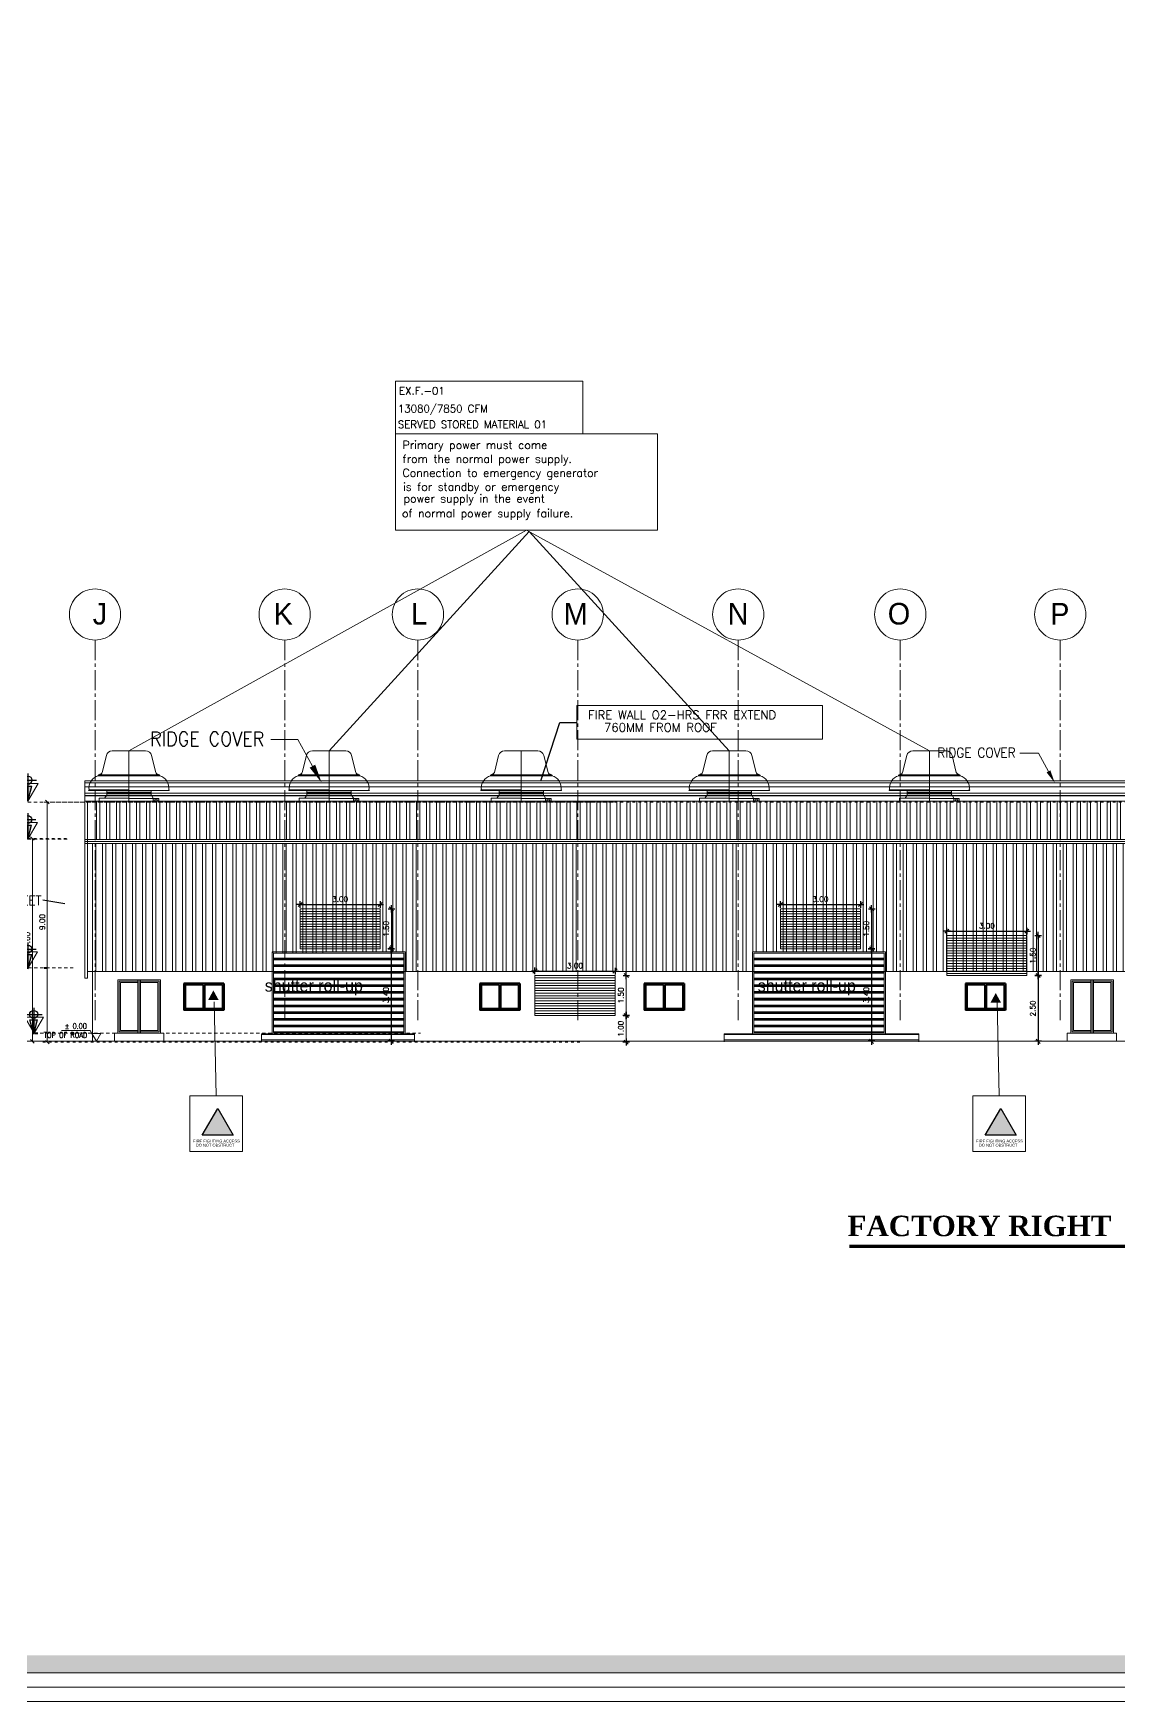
# Model space of a CAD drawing. Header units: inches. Extents: x -68096 to 69834, y -16833 to 17650.
# Drawn here: x 799.4 to 840.1, y -219.8 to -157.2 of the extents above; entities that cross this region are included whole.
import ezdxf
from ezdxf.enums import TextEntityAlignment as Align

# ---------------------------------------------------------------- set-up
doc = ezdxf.new("R2010")
doc.units = ezdxf.units.IN
doc.header["$MEASUREMENT"] = 0
for name, pattern in [('ACAD_ISO03W100', [30, 12, -18]), ('CENTER2', [1.125, 0.75, -0.125, 0.125, -0.125]), ('DASHED2', [0.375, 0.25, -0.125]), ('DOT2', [0.125, 0, -0.125]), ('HIDDEN2', [0.1875, 0.125, -0.0625])]:
    doc.linetypes.add(name, pattern=pattern)
for name, color, linetype in [('-FR-TEXT', 1, 'Continuous'), ('10', 7, 'Continuous'), ('11-FRESH-AIR-TEXT', 4, 'Continuous'), ('4-TEXT-HVAC', 4, 'Continuous'), ('a-kerb', 255, 'Continuous'), ('A-TEXT', 3, 'Continuous'), ('AXES', 251, 'CENTER2'), ('DIM', 31, 'Continuous'), ('DIM18', 40, 'Continuous'), ('DOTS', 6, 'DOT2'), ('ELEV', 37, 'Continuous'), ('Hatch', 8, 'Continuous'), ('M-DETL-GRPH', 4, 'Continuous'), ('SECLEVEL', 1, 'Continuous'), ('TEXT', 23, 'Continuous'), ('WIN', 1, 'Continuous')]:
    doc.layers.add(name, color=color, linetype=linetype)
for name, color, linetype, lineweight in [('A-EXISTING-HATCH-10', 8, 'Continuous', 20), ('A-LEVEL ICON', 223, 'Continuous', 20), ('A-WALLCMU-50', 7, 'Continuous', 50), ('PEN30', 35, 'Continuous', 13), ('REF', 233, 'Continuous', 18), ('WALL', 41, 'Continuous', 40)]:
    doc.layers.add(name, color=color, linetype=linetype, lineweight=lineweight)
doc.styles.add('ATTRIBUTE', font='ROMANS.shx')
doc.styles.add('Browallia', font='')
doc.styles.add('POLE', font='timesbd.ttf', dxfattribs={"height": 0.225})
doc.styles.add('ROMANC', font='romanc', dxfattribs={"height": 0.2})
doc.styles.add('ROMANS', font='romans.shx')
doc.styles.get("Standard").update_dxf_attribs({"font": 'arial.ttf'})
doc.styles.add('stylus BT ku', font='GOTHIC.TTF', dxfattribs={"height": 0.17})
doc.styles.add('TXT08', font='SIMPLEX.SHX', dxfattribs={"width": 0.9})
doc.styles.get('Browallia').set_extended_font_data('BrowalliaUPC')
doc.dimstyles.new('100', dxfattribs={"dimtxt": 0.2, "dimasz": 0.035, "dimexe": 0, "dimexo": 0, "dimgap": 0.1, "dimtad": 1, "dimzin": 0, "dimdsep": 46, "dimtxsty": 'ROMANS', "dimblk": 'J2', "dimblk1": 'J2', "dimblk2": 'J2', "dimsah": 1, "dimcen": 0, "dimse1": 1, "dimse2": 1, "dimclrd": 1, "dimclre": 1, "dimclrt": 6, "dimadec": 0, "dimazin": 0, "dimtfac": 0.9, "dimtix": 1, "dimtmove": 2, "dimatfit": 3, "dimldrblk": 'J2', "dimfxl": 1, "dimtolj": 1, "dimtzin": 0, "dimarcsym": 0})
doc.dimstyles.new('JYT', dxfattribs={"dimscale": 0, "dimtxt": 0.2, "dimasz": 0.13, "dimexe": 0.2, "dimexo": 0.05, "dimgap": 0.09, "dimtad": 1, "dimzin": 0, "dimdsep": 46, "dimtxsty": 'ROMANS', "dimblk": 'OBLIQUE', "dimcen": 0.09, "dimclrd": 1, "dimclre": 1, "dimclrt": 2, "dimadec": 0, "dimazin": 0, "dimtfac": 0.72, "dimtix": 1, "dimtofl": 0, "dimtmove": 2, "dimatfit": 3, "dimldrblk": 'OBLIQUE', "dimfxl": 0.2, "dimtolj": 1, "dimtzin": 0, "dimarcsym": 0})
doc.dimstyles.get("Standard").update_dxf_attribs({"dimtxt": 0.18, "dimasz": 0.18, "dimexe": 0.18, "dimexo": 0.0625, "dimgap": 0.09, "dimtad": 0, "dimtih": 1, "dimtoh": 1, "dimdec": 4, "dimzin": 0, "dimdsep": 46, "dimtxsty": 'Standard', "dimcen": 0.09, "dimadec": 0, "dimazin": 0, "dimtfac": 1, "dimtdec": 4, "dimtofl": 0, "dimtmove": 0, "dimatfit": 3, "dimfxl": 1, "dimtolj": 1, "dimtzin": 0, "dimarcsym": 0})
pattern_1 = [(180, (-789.89485, -1079.4074), (-3e-17, -0.25), []), (180, (-789.89485, -1079.43866), (-3e-17, -0.25), []), (180, (-789.89485, -1079.4699), (-3e-17, -0.25), [])]

# ---------------------------------------------------------------- blocks, each defined once
blk = doc.blocks.new('FCDFGGFG')
at = {"layer": 'WALL', "color": 4}
for p, q in [((240210.801, 378382.833), (240210.801, 378381.833)), ((240210.801, 378382.833), (240212.301, 378382.833)), ((240212.301, 378382.833), (240212.301, 378381.833)), ((240210.801, 378381.833), (240212.301, 378381.833))]:
    blk.add_line(p, q, dxfattribs=at)
at = {"layer": 'WALL', "color": 1}
for p, q in [((240210.851, 378382.783), (240210.851, 378381.883)), ((240210.851, 378382.783), (240211.526, 378382.783)), ((240211.526, 378382.783), (240211.526, 378381.883)), ((240211.576, 378382.783), (240212.251, 378382.783)), ((240211.576, 378382.783), (240211.576, 378381.883)), ((240212.251, 378382.783), (240212.251, 378381.883)), ((240210.851, 378381.883), (240211.526, 378381.883)), ((240211.576, 378381.883), (240212.251, 378381.883))]:
    blk.add_line(p, q, dxfattribs=at)
blk = doc.blocks.new('LEVL')
at = {"layer": 'REF'}
for p, q in [((-275, 476), (-1552, 476)), ((-200, 346), (-275, 476))]:
    blk.add_line(p, q, dxfattribs=at)
blk.add_lwpolyline([(200, 346), (-200, 346), (0, 0)], close=True, dxfattribs=at)
at = {"layer": 'REF', "style": 'ATTRIBUTE', "width": 0.8, "flags": 12}
for tag, p in [('LEVEL', (-914, 676)), ('POSITION', (-914, 276))]:
    blk.add_attdef(tag, text='', height=250, dxfattribs=at).set_placement(p, align=Align.MIDDLE)
blk = doc.blocks.new('A$C243146B1')
at = {"layer": 'SECLEVEL'}
h = blk.add_hatch(color=256, dxfattribs=at)
h.paths.add_polyline_path([(0.116, 0.1), (0.144, 0.1), (0.185, 0.247), (0.116, 0.247)])
h.paths.add_polyline_path([(0.116, 0.273, 0.414214), (0.186, 0.343, 0.006678), (0.186, 0.344), (0.116, 0.344)])
h.paths.add_polyline_path([(0.144, 0.1), (0.116, 0.1), (0.116, 0.05), (0.13, 0.05)])
h.paths.add_polyline_path([(0.116, 0), (0.13, 0.05), (0.116, 0.05)])
h.paths.add_polyline_path([(0.116, 0.413, 0.406412), (0.046, 0.344), (0.116, 0.344)])
for p, q in [((0, 0.344), (0.261, 0.344)), ((0.116, 0.457), (0.116, 0.247)), ((0.048, 0.247), (0.185, 0.247)), ((0.116, 0), (0.048, 0.247)), ((0.116, 0.059), (0.116, 0.259)), ((0.116, 0.247), (0.116, 0)), ((0.116, 0), (0.185, 0.247))]:
    blk.add_line(p, q, dxfattribs=at)
blk.add_circle((0.116, 0.343), 0.07, dxfattribs=at)
blk = doc.blocks.new('_Oblique')
at = {"color": 0, "linetype": 'ByBlock', "lineweight": -2}
blk.add_line((-0.5, -0.5), (0.5, 0.5), dxfattribs=at)
blk = doc.blocks.new('*D236')
at = {"color": 1, "linetype": 'DOT2', "lineweight": -2, "transparency": 16777216}
for p, q in [((240202.276, 378389.639), (240159.566, 378389.639)), ((240179.717, 378380.639), (240159.566, 378380.639))]:
    blk.add_line(p, q, dxfattribs=at)
at = {"color": 1, "lineweight": -2, "transparency": 16777216}
blk.add_line((240159.766, 378389.639), (240159.766, 378380.639), dxfattribs=at)
at = {"layer": 'Defpoints', "color": 0, "transparency": 16777216}
for p in [(240202.326, 378389.639), (240159.766, 378380.639), (240179.767, 378380.639)]:
    blk.add_point(p, dxfattribs=at)
at = {"color": 1, "lineweight": -2, "transparency": 16777216, "xscale": 0.13, "yscale": 0.13, "zscale": 0.13}
for p, rotation in [((240159.766, 378389.639), 90), ((240159.766, 378380.639), 270)]:
    blk.add_blockref('_Oblique', p, dxfattribs=dict(at, rotation=rotation))
at = {"color": 2, "transparency": 16777216, "insert": (240159.576, 378385.139), "char_height": 0.2, "attachment_point": 5, "rotation": 90, "style": 'ROMANS'}
blk.add_mtext('\\A1;9.00', dxfattribs=at)
blk = doc.blocks.new('*D237')
at = {"color": 1, "linetype": 'DOT2', "lineweight": -2, "transparency": 16777216}
for p, q in [((240160.486, 378388.273), (240159.005, 378388.273)), ((240160.488, 378380.669), (240159.005, 378380.669))]:
    blk.add_line(p, q, dxfattribs=at)
at = {"color": 1, "lineweight": -2, "transparency": 16777216}
blk.add_line((240159.205, 378388.273), (240159.205, 378380.669), dxfattribs=at)
at = {"layer": 'Defpoints', "color": 0, "transparency": 16777216}
for p in [(240160.536, 378388.273), (240159.205, 378380.669), (240160.538, 378380.669)]:
    blk.add_point(p, dxfattribs=at)
at = {"color": 1, "lineweight": -2, "transparency": 16777216, "xscale": 0.13, "yscale": 0.13, "zscale": 0.13}
for p, rotation in [((240159.205, 378388.273), 90), ((240159.205, 378380.669), 270)]:
    blk.add_blockref('_Oblique', p, dxfattribs=dict(at, rotation=rotation))
at = {"color": 2, "transparency": 16777216, "insert": (240159.015, 378384.471), "char_height": 0.2, "attachment_point": 5, "rotation": 90, "style": 'ROMANS'}
blk.add_mtext('\\A1;7.60', dxfattribs=at)
blk = doc.blocks.new('A$C1A8B6790')
at = {"layer": 'A-EXISTING-HATCH-10'}
h = blk.add_hatch(color=256, dxfattribs=at)
h.dxf.hatch_style = 1
h.paths.add_polyline_path([(750, 1299), (0, 0), (1500, 0)])
at = {"layer": 'ELEV'}
for p, q in [((750, 1299), (0, 0)), ((1500, 0), (750, 1299)), ((0, 0), (1500, 0))]:
    blk.add_line(p, q, dxfattribs=at)
blk = doc.blocks.new('J2')
for p, q in [((-4, 0), (0, 0)), ((-2.2, -2.2), (2.2, 2.2)), ((0, 3.5), (0, -3.6)), ((0, 0), (3.8, 0))]:
    blk.add_line(p, q)
blk = doc.blocks.new('*D278')
at = {"color": 1, "lineweight": -2, "transparency": 16777216}
blk.add_line((809.416, -189.887), (812.346, -189.887), dxfattribs=at)
at = {"layer": 'Defpoints', "color": 0, "transparency": 16777216}
for p in [(809.381, -190.051), (812.381, -189.887), (812.381, -190.051)]:
    blk.add_point(p, dxfattribs=at)
at = {"color": 1, "lineweight": -2, "transparency": 16777216, "xscale": 0.035, "yscale": 0.035, "zscale": 0.035, "rotation": 180}
blk.add_blockref('J2', (809.381, -189.887), dxfattribs=at)
at = {"color": 1, "lineweight": -2, "transparency": 16777216, "xscale": 0.035, "yscale": 0.035, "zscale": 0.035}
blk.add_blockref('J2', (812.381, -189.887), dxfattribs=at)
at = {"color": 6, "lineweight": 0, "transparency": 16777216, "insert": (810.881, -189.687), "char_height": 0.2, "attachment_point": 5, "style": 'ROMANS'}
blk.add_mtext('\\A1;3.00', dxfattribs=at)
blk = doc.blocks.new('*D279')
at = {"color": 1, "lineweight": -2, "transparency": 16777216}
blk.add_line((812.802, -190.086), (812.802, -191.516), dxfattribs=at)
at = {"layer": 'Defpoints', "color": 0, "transparency": 16777216}
for p in [(812.38, -190.051), (812.38, -191.551), (812.802, -191.551)]:
    blk.add_point(p, dxfattribs=at)
at = {"color": 1, "lineweight": -2, "transparency": 16777216, "xscale": 0.035, "yscale": 0.035, "zscale": 0.035}
for p, rotation in [((812.802, -190.051), 90), ((812.802, -191.551), 270)]:
    blk.add_blockref('J2', p, dxfattribs=dict(at, rotation=rotation))
at = {"color": 6, "lineweight": 0, "transparency": 16777216, "insert": (812.602, -190.801), "char_height": 0.2, "attachment_point": 5, "rotation": 90, "style": 'ROMANS'}
blk.add_mtext('\\A1;1.50', dxfattribs=at)
blk = doc.blocks.new('*D280')
at = {"color": 1, "lineweight": -2, "transparency": 16777216}
blk.add_line((812.8, -191.587), (812.799, -194.983), dxfattribs=at)
at = {"layer": 'Defpoints', "color": 0, "transparency": 16777216}
for p in [(812.381, -191.551), (812.38, -195.018), (812.799, -195.018)]:
    blk.add_point(p, dxfattribs=at)
at = {"color": 1, "lineweight": -2, "transparency": 16777216, "xscale": 0.035, "yscale": 0.035, "zscale": 0.035}
for p, rotation in [((812.8, -191.552), 89.97730102834859), ((812.799, -195.018), 269.9773010283486)]:
    blk.add_blockref('J2', p, dxfattribs=dict(at, rotation=rotation))
at = {"color": 6, "lineweight": 0, "transparency": 16777216, "insert": (812.6, -193.285), "char_height": 0.2, "attachment_point": 5, "rotation": 89.9773, "style": 'ROMANS'}
blk.add_mtext('\\A1;3.40', dxfattribs=at)
blk = doc.blocks.new('*D303')
at = {"color": 1, "lineweight": -2, "transparency": 16777216}
blk.add_line((893.733, -196.099), (896.663, -196.099), dxfattribs=at)
at = {"layer": 'Defpoints', "color": 0, "transparency": 16777216}
for p in [(893.698, -196.264), (896.698, -196.099), (896.698, -196.264)]:
    blk.add_point(p, dxfattribs=at)
at = {"color": 1, "lineweight": -2, "transparency": 16777216, "xscale": 0.035, "yscale": 0.035, "zscale": 0.035, "rotation": 180}
blk.add_blockref('J2', (893.698, -196.099), dxfattribs=at)
at = {"color": 1, "lineweight": -2, "transparency": 16777216, "xscale": 0.035, "yscale": 0.035, "zscale": 0.035}
blk.add_blockref('J2', (896.698, -196.099), dxfattribs=at)
at = {"color": 6, "lineweight": 0, "transparency": 16777216, "insert": (895.198, -195.899), "char_height": 0.2, "attachment_point": 5, "style": 'ROMANS'}
blk.add_mtext('\\A1;3.00', dxfattribs=at)
blk = doc.blocks.new('*D302')
at = {"color": 1, "lineweight": -2, "transparency": 16777216}
blk.add_line((897.12, -196.299), (897.12, -197.729), dxfattribs=at)
at = {"layer": 'Defpoints', "color": 0, "transparency": 16777216}
for p in [(896.697, -196.264), (896.697, -197.764), (897.12, -197.764)]:
    blk.add_point(p, dxfattribs=at)
at = {"color": 1, "lineweight": -2, "transparency": 16777216, "xscale": 0.035, "yscale": 0.035, "zscale": 0.035}
for p, rotation in [((897.12, -196.264), 90), ((897.12, -197.764), 270)]:
    blk.add_blockref('J2', p, dxfattribs=dict(at, rotation=rotation))
at = {"color": 6, "lineweight": 0, "transparency": 16777216, "insert": (896.92, -197.014), "char_height": 0.2, "attachment_point": 5, "rotation": 90, "style": 'ROMANS'}
blk.add_mtext('\\A1;1.50', dxfattribs=at)
blk = doc.blocks.new('*D301')
at = {"color": 1, "lineweight": -2, "transparency": 16777216}
blk.add_line((897.119, -197.8), (897.117, -198.73), dxfattribs=at)
at = {"layer": 'Defpoints', "color": 0, "transparency": 16777216}
for p in [(896.698, -197.764), (896.697, -198.764), (897.117, -198.765)]:
    blk.add_point(p, dxfattribs=at)
at = {"color": 1, "lineweight": -2, "transparency": 16777216, "xscale": 0.035, "yscale": 0.035, "zscale": 0.035}
for p, rotation in [((897.119, -197.765), 89.92130789602655), ((897.117, -198.765), 269.9213078960266)]:
    blk.add_blockref('J2', p, dxfattribs=dict(at, rotation=rotation))
at = {"color": 6, "lineweight": 0, "transparency": 16777216, "insert": (896.918, -198.264), "char_height": 0.2, "attachment_point": 5, "rotation": 89.92131, "style": 'ROMANS'}
blk.add_mtext('\\A1;1.00', dxfattribs=at)
blk = doc.blocks.new('*D281')
at = {"color": 1, "lineweight": -2, "transparency": 16777216}
blk.add_line((827.416, -189.887), (830.346, -189.887), dxfattribs=at)
at = {"layer": 'Defpoints', "color": 0, "transparency": 16777216}
for p in [(827.381, -190.051), (830.381, -189.887), (830.381, -190.051)]:
    blk.add_point(p, dxfattribs=at)
at = {"color": 1, "lineweight": -2, "transparency": 16777216, "xscale": 0.035, "yscale": 0.035, "zscale": 0.035, "rotation": 180}
blk.add_blockref('J2', (827.381, -189.887), dxfattribs=at)
at = {"color": 1, "lineweight": -2, "transparency": 16777216, "xscale": 0.035, "yscale": 0.035, "zscale": 0.035}
blk.add_blockref('J2', (830.381, -189.887), dxfattribs=at)
at = {"color": 6, "lineweight": 0, "transparency": 16777216, "insert": (828.881, -189.687), "char_height": 0.2, "attachment_point": 5, "style": 'ROMANS'}
blk.add_mtext('\\A1;3.00', dxfattribs=at)
blk = doc.blocks.new('*D282')
at = {"color": 1, "lineweight": -2, "transparency": 16777216}
blk.add_line((830.802, -190.086), (830.802, -191.516), dxfattribs=at)
at = {"layer": 'Defpoints', "color": 0, "transparency": 16777216}
for p in [(830.38, -190.051), (830.38, -191.551), (830.802, -191.551)]:
    blk.add_point(p, dxfattribs=at)
at = {"color": 1, "lineweight": -2, "transparency": 16777216, "xscale": 0.035, "yscale": 0.035, "zscale": 0.035}
for p, rotation in [((830.802, -190.051), 90), ((830.802, -191.551), 270)]:
    blk.add_blockref('J2', p, dxfattribs=dict(at, rotation=rotation))
at = {"color": 6, "lineweight": 0, "transparency": 16777216, "insert": (830.602, -190.801), "char_height": 0.2, "attachment_point": 5, "rotation": 90, "style": 'ROMANS'}
blk.add_mtext('\\A1;1.50', dxfattribs=at)
blk = doc.blocks.new('*D283')
at = {"color": 1, "lineweight": -2, "transparency": 16777216}
blk.add_line((830.8, -191.587), (830.799, -194.983), dxfattribs=at)
at = {"layer": 'Defpoints', "color": 0, "transparency": 16777216}
for p in [(830.381, -191.551), (830.38, -195.018), (830.799, -195.018)]:
    blk.add_point(p, dxfattribs=at)
at = {"color": 1, "lineweight": -2, "transparency": 16777216, "xscale": 0.035, "yscale": 0.035, "zscale": 0.035}
for p, rotation in [((830.8, -191.552), 89.97730102834859), ((830.799, -195.018), 269.9773010283486)]:
    blk.add_blockref('J2', p, dxfattribs=dict(at, rotation=rotation))
at = {"color": 6, "lineweight": 0, "transparency": 16777216, "insert": (830.6, -193.285), "char_height": 0.2, "attachment_point": 5, "rotation": 89.9773, "style": 'ROMANS'}
blk.add_mtext('\\A1;3.40', dxfattribs=at)
blk = doc.blocks.new('*D287')
at = {"color": 1, "lineweight": -2, "transparency": 16777216}
blk.add_line((833.656, -190.888), (836.586, -190.888), dxfattribs=at)
at = {"layer": 'Defpoints', "color": 0, "transparency": 16777216}
for p in [(833.621, -191.053), (836.621, -190.888), (836.621, -191.053)]:
    blk.add_point(p, dxfattribs=at)
at = {"color": 1, "lineweight": -2, "transparency": 16777216, "xscale": 0.035, "yscale": 0.035, "zscale": 0.035, "rotation": 180}
blk.add_blockref('J2', (833.621, -190.888), dxfattribs=at)
at = {"color": 1, "lineweight": -2, "transparency": 16777216, "xscale": 0.035, "yscale": 0.035, "zscale": 0.035}
blk.add_blockref('J2', (836.621, -190.888), dxfattribs=at)
at = {"color": 6, "lineweight": 0, "transparency": 16777216, "insert": (835.121, -190.688), "char_height": 0.2, "attachment_point": 5, "style": 'ROMANS'}
blk.add_mtext('\\A1;3.00', dxfattribs=at)
blk = doc.blocks.new('*D288')
at = {"color": 1, "lineweight": -2, "transparency": 16777216}
blk.add_line((837.042, -191.088), (837.042, -192.518), dxfattribs=at)
at = {"layer": 'Defpoints', "color": 0, "transparency": 16777216}
for p in [(836.62, -191.053), (836.62, -192.553), (837.042, -192.553)]:
    blk.add_point(p, dxfattribs=at)
at = {"color": 1, "lineweight": -2, "transparency": 16777216, "xscale": 0.035, "yscale": 0.035, "zscale": 0.035}
for p, rotation in [((837.042, -191.053), 90), ((837.042, -192.553), 270)]:
    blk.add_blockref('J2', p, dxfattribs=dict(at, rotation=rotation))
at = {"color": 6, "lineweight": 0, "transparency": 16777216, "insert": (836.842, -191.803), "char_height": 0.2, "attachment_point": 5, "rotation": 90, "style": 'ROMANS'}
blk.add_mtext('\\A1;1.50', dxfattribs=at)
blk = doc.blocks.new('*D289')
at = {"color": 1, "lineweight": -2, "transparency": 16777216}
blk.add_line((837.04, -192.588), (837.039, -194.983), dxfattribs=at)
at = {"layer": 'Defpoints', "color": 0, "transparency": 16777216}
for p in [(836.621, -192.553), (836.62, -195.018), (837.039, -195.018)]:
    blk.add_point(p, dxfattribs=at)
at = {"color": 1, "lineweight": -2, "transparency": 16777216, "xscale": 0.035, "yscale": 0.035, "zscale": 0.035}
for p, rotation in [((837.04, -192.553), 89.96808570250184), ((837.039, -195.018), 269.9680857025019)]:
    blk.add_blockref('J2', p, dxfattribs=dict(at, rotation=rotation))
at = {"color": 6, "lineweight": 0, "transparency": 16777216, "insert": (836.84, -193.786), "char_height": 0.2, "attachment_point": 5, "rotation": 89.96809, "style": 'ROMANS'}
blk.add_mtext('\\A1;2.50', dxfattribs=at)
blk = doc.blocks.new('A$C6945116A')
at = {"layer": 'M-DETL-GRPH', "color": 214, "linetype": 'Continuous', "lineweight": 0}
for p, q in [((-1537, 3851), (-1827, 2692)), ((-1133, 4166), (1133, 4166)), ((0, 4166), (0, 729)), ((1537, 3851), (1827, 2692)), ((-2083, 2465), (0, 2465)), ((-2078, 2500), (0, 2500)), ((-2033, 2534), (0, 2534)), ((2033, 2534), (0, 2534)), ((2078, 2500), (0, 2500)), ((2083, 2465), (0, 2465)), ((-1536, 1458), (-2737, 1458)), ((-1537, 1147), (-1656, 937)), ((0, 1458), (-1537, 1458)), ((1508, 1145), (-1537, 1145)), ((-1507, 1458), (-1507, 1142)), ((-1507, 1354), (0, 1354)), ((-1507, 1250), (0, 1250)), ((2717, 1503), (0, 1503)), ((2741, 1458), (0, 1458)), ((1508, 1354), (0, 1354)), ((1508, 1250), (0, 1250)), ((1508, 1458), (1508, 1142)), ((1508, 1141), (1655, 937)), ((-2035, 901), (-1657, 729)), ((-1657, 901), (-2035, 729)), ((-2035, 901), (0, 901)), ((-2035, 901), (-2035, 729)), ((-2035, 729), (-1657, 729)), ((-1657, 937), (-1657, 729)), ((2036, 729), (-1657, 729)), ((2036, 937), (0, 937)), ((2036, 937), (2036, 729))]:
    blk.add_line(p, q, dxfattribs=at)
for centre, radius, start, end in [((-1133, 3750), 417, 90, 165.96417), ((1133, 3750), 417, 14.03624, 90), ((-1848, 1621), 876, 105.59889, 187.73303), ((-2085, 2482), 17.6, 79.06441, 262.3921), ((-2081, 2482), 17.6, 79.06441, 262.3921), ((-2040, 2493), 41.9, 84.9726, 170.34066), ((-2036, 2493), 41.9, 84.9726, 170.34066), ((-2029, 2743), 208, 270, 345.96376), ((-2029, 2743), 208, 270, 345.96497), ((2029, 2743), 208, 194.03503, 270), ((2036, 2493), 41.9, 9.65934, 95.0274), ((2081, 2482), 17.6, 277.6079, 100.93559), ((1848, 1621), 876, 352.26697, 74.40111), ((-2717, 1476), 27.1, 86.66634, 222.80555), ((2714, 1473), 31, 330.30601, 87.43106)]:
    blk.add_arc(centre, radius, start, end, dxfattribs=at)
for points in [[(-1902, 2534), (-1932, 2622), (-2043, 2534), (-2050, 2555)], [(1902, 2534), (1932, 2622), (2043, 2534), (2050, 2555)], [(0, 1354), (-1507, 1354), (0, 1250), (-1507, 1250)], [(0, 1354), (1508, 1354), (0, 1250), (1508, 1250)]]:
    blk.add_solid(points, dxfattribs=at)
blk = doc.blocks.new('FGFGGG')
at = {"linetype": 'HIDDEN2', "lineweight": 0}
for p, q in [((240159.031, 378389.639), (240181.08, 378389.639)), ((240159.031, 378388.243), (240160.538, 378388.243)), ((240159.053, 378383.419), (240160.729, 378383.419)), ((240159.273, 378380.969), (240173.748, 378380.969))]:
    blk.add_line(p, q, dxfattribs=at)
at = {"color": 1}
blk.add_line((240160.416, 378385.821), (240159.602, 378385.965), dxfattribs=at)
at = {"layer": 'DOTS', "lineweight": 40, "ltscale": 10}
for p, q in [((240158.297, 378383.419), (240160.416, 378383.419)), ((240157.955, 378380.969), (240161.235, 378380.969))]:
    blk.add_line(p, q, dxfattribs=at)
at = {"xscale": 2.288050095259676, "yscale": 2.288050095259676, "zscale": 2.288050095259676}
blk.add_blockref('A$C243146B1', (240158.765, 378389.669), dxfattribs=at)
at = {"layer": 'A-LEVEL ICON', "lineweight": 40}
ref = blk.add_blockref('LEVL', (240159.031, 378389.669), dxfattribs=dict(at, xscale=0.0019368287010889, yscale=0.0019368287010889, zscale=0.0019368287010889))
ref.add_attrib('LEVEL', '+9.00', dxfattribs={"layer": 'REF', "height": 0.4842, "style": 'ATTRIBUTE', "width": 0.8, "flags": 12}).set_placement((240157.261, 378390.979), align=Align.MIDDLE)
ref.add_attrib('POSITION', 'TOP.', dxfattribs={"layer": 'REF', "height": 0.4842, "style": 'ATTRIBUTE', "width": 0.8, "flags": 12}).set_placement((240155.41, 378390.204), align=Align.MIDDLE)
ref = blk.add_blockref('LEVL', (240159.031, 378388.243), dxfattribs=dict(at, xscale=0.0018176215743749, yscale=0.0018176215743749, zscale=0.0018176215743749))
ref.add_attrib('LEVEL', '+7.60', dxfattribs={"layer": 'REF', "height": 0.4544, "style": 'ATTRIBUTE', "width": 0.8, "flags": 12}).set_placement((240157.37, 378389.472), align=Align.MIDDLE)
ref.add_attrib('POSITION', 'TOP.', dxfattribs={"layer": 'REF', "height": 0.4544, "style": 'ATTRIBUTE', "width": 0.8, "flags": 12}).set_placement((240155.633, 378388.745), align=Align.MIDDLE)
at = {"layer": 'A-LEVEL ICON', "lineweight": 40, "xscale": 2.147226140368728, "yscale": 2.147226140368728, "zscale": 2.147226140368728}
for p in [(240158.781, 378388.243), (240158.786, 378383.389), (240159.006, 378380.939)]:
    blk.add_blockref('A$C243146B1', p, dxfattribs=at)
at = {"layer": 'A-LEVEL ICON', "lineweight": 40}
ref = blk.add_blockref('LEVL', (240159.053, 378383.419), dxfattribs=dict(at, xscale=0.0017303374331756, yscale=0.0017303374331756, zscale=0.0017303374331756))
ref.add_attrib('LEVEL', '+3.5', dxfattribs={"layer": 'REF', "height": 0.4326, "style": 'ATTRIBUTE', "width": 0.8, "flags": 12}).set_placement((240157.472, 378384.589), align=Align.MIDDLE)
ref.add_attrib('POSITION', 'SHED CEILING LEVEL', dxfattribs={"layer": 'REF', "height": 0.43258, "style": 'ATTRIBUTE', "width": 0.8, "flags": 12}).set_placement((240155.818, 378383.897), align=Align.MIDDLE)
ref = blk.add_blockref('LEVL', (240159.273, 378380.969), dxfattribs=dict(at, xscale=0.0017304456733753, yscale=0.0017304456733753, zscale=0.0017304456733753))
ref.add_attrib('LEVEL', '+0.30', dxfattribs={"layer": 'REF', "height": 0.4326, "style": 'ATTRIBUTE', "width": 0.8, "flags": 12}).set_placement((240157.692, 378382.139), align=Align.MIDDLE)
ref.add_attrib('POSITION', 'TOP OF FLOOR FINISH (S S L)', dxfattribs={"layer": 'REF', "height": 0.43261, "style": 'ATTRIBUTE', "width": 0.8, "flags": 12}).set_placement((240154.429, 378381.447), align=Align.MIDDLE)
ref = blk.add_blockref('LEVL', (240161.604, 378380.669), dxfattribs=dict(at, xscale=0.0008434292181185, yscale=0.0008434292181185, zscale=0.0008434292181185))
ref.add_attrib('LEVEL', '%%P 0.00', dxfattribs={"layer": 'REF', "height": 0.2109, "style": 'ATTRIBUTE', "width": 0.8, "flags": 12}).set_placement((240160.834, 378381.239), align=Align.MIDDLE)
ref.add_attrib('POSITION', 'TOP OF ROAD', dxfattribs={"layer": 'REF', "height": 0.21086, "style": 'ATTRIBUTE', "width": 0.8, "flags": 12}).set_placement((240160.446, 378380.902), align=Align.MIDDLE)
at = {"color": 2, "insert": (240159.543, 378385.946), "char_height": 0.357, "attachment_point": 6, "style": 'TXT08'}
blk.add_mtext('CORRUGATED SHEET', dxfattribs=at)
for base, p1, p2, picture, middle in [((240159.766, 378380.639), (240202.326, 378389.639), (240179.767, 378380.639), '*D236', (240159.576, 378385.139)), ((240159.205, 378380.669), (240160.536, 378388.273), (240160.538, 378380.669), '*D237', (240159.015, 378384.471))]:
    dim = blk.add_linear_dim(base=base, p1=p1, p2=p2, angle=90, dimstyle='JYT', override={"dimscale": 1})
    dim.commit()
    dim.dimension.update_dxf_attribs({"geometry": picture, "text_midpoint": middle})
blk = doc.blocks.new('OOOO')
at = {"color": 241, "lineweight": 0, "true_color": 0xf7abae}
for p, q in [((893.698, -196.359), (896.698, -196.359)), ((893.698, -196.455), (896.698, -196.455)), ((893.698, -196.55), (896.698, -196.55)), ((893.698, -196.645), (896.698, -196.645)), ((893.698, -196.741), (896.698, -196.741)), ((893.698, -196.836), (896.698, -196.836)), ((893.698, -196.931), (896.698, -196.931)), ((893.698, -197.026), (896.698, -197.026)), ((893.698, -197.122), (896.698, -197.122)), ((893.698, -197.217), (896.698, -197.217)), ((893.698, -197.312), (896.698, -197.312)), ((893.698, -197.408), (896.698, -197.408)), ((893.698, -197.503), (896.698, -197.503)), ((893.698, -197.598), (896.698, -197.598)), ((893.698, -197.694), (896.698, -197.694))]:
    blk.add_line(p, q, dxfattribs=at)
at = {"color": 1, "lineweight": 0}
blk.add_lwpolyline([(893.698, -197.764), (896.698, -197.764), (896.698, -196.264), (893.698, -196.264)], close=True, dxfattribs=at)
for p1, p2, distance, picture, middle in [((893.698, -196.264), (896.698, -196.264), 0.165, '*D303', (895.198, -195.899)), ((896.697, -196.264), (896.697, -197.764), 0.423, '*D302', (896.92, -197.014)), ((896.698, -197.764), (896.697, -198.764), 0.42, '*D301', (896.918, -198.264))]:
    dim = blk.add_aligned_dim(p1=p1, p2=p2, distance=distance, dimstyle='100', dxfattribs=at)
    dim.commit()
    dim.dimension.update_dxf_attribs({"geometry": picture, "text_midpoint": middle})

msp = doc.modelspace()

# ---------------------------------------------------------------- hatches: boundary and pattern name
at = {"layer": 'a-kerb', "lineweight": 0, "true_color": 0x636466}
h = msp.add_hatch(dxfattribs=at)
h.set_pattern_fill('PLAST', color=251, angle=180, style=0)
h.set_pattern_definition(pattern_1)
h.paths.add_polyline_path([(813.26792, -194.68272), (813.26792, -191.70811), (808.38279, -191.70811), (808.38279, -194.68272)])
h.paths.add_polyline_path([(807.91078, -193.42415), (812.26792, -193.42415), (812.26792, -192.54954), (807.91078, -192.54954)], flags=9)
h = msp.add_hatch(dxfattribs=at)
h.set_pattern_fill('PLAST', color=251, angle=180, style=0)
h.set_pattern_definition(pattern_1)
h.paths.add_polyline_path([(831.26792, -194.68272), (831.26792, -191.70811), (826.38279, -191.70811), (826.38279, -194.68272)])
h.paths.add_polyline_path([(826.38586, -193.42415), (830.743, -193.42415), (830.743, -192.54954), (826.38586, -192.54954)], flags=24)
at = {"layer": 'A-WALLCMU-50', "lineweight": 0, "true_color": 0x636466}
for points in [[(805.9363, -193.46968), (806.13146, -193.11075), (806.3287, -193.4676)], [(835.25702, -193.5675), (835.45218, -193.20857), (835.64942, -193.56542)]]:
    msp.add_hatch(color=251, dxfattribs=at).paths.add_polyline_path(points)
at = {"layer": 'Hatch', "lineweight": 0, "true_color": 0x636466}
h = msp.add_hatch(dxfattribs=at)
h.set_pattern_fill('ANSI32', color=251, angle=45, style=0)
h.set_pattern_definition([(90, (-239446.12606, -378575.68715), (-0.375, 1e-16), []), (90, (-239446.00106, -378575.56215), (-0.375, 1e-16), [])])
h.paths.add_polyline_path([(801.59745, -187.44901), (801.59745, -186.01829), (877.65381, -186.01829), (877.65381, -187.44901)])
h = msp.add_hatch(dxfattribs=at)
h.set_pattern_fill('ANSI32', color=251, angle=45, style=0)
h.set_pattern_definition([(90, (-789.89485, -1079.4074), (-0.375, 6e-17), []), (90, (-789.76985, -1079.2824), (-0.375, 6e-17), [])])
h.paths.add_polyline_path([(877.65381, -187.60791), (877.65381, -192.39966), (855.16303, -192.39966), (855.16303, -191.65811), (850.1779, -191.65811), (850.1779, -192.39966), (831.31792, -192.39966), (831.31792, -191.65811), (826.33279, -191.65811), (826.33279, -192.39966), (813.31792, -192.39966), (813.31792, -191.65811), (808.33279, -191.69898), (808.33279, -192.39966), (801.59745, -192.39966), (801.59745, -187.60791)])
at = {"layer": 'WIN', "linetype": 'Continuous', "lineweight": 0, "true_color": 0x636466}
h = msp.add_hatch(color=251, dxfattribs=at)
h.paths.add_polyline_path([(753.52048, -70.50007), (753.52048, -218.69748), (963.30992, -218.69748), (963.30992, -70.50007)])
h.paths.add_polyline_path([(922.89008, -71.12555), (922.89008, -218.04241), (962.68444, -218.04241), (962.68444, -71.12555)], flags=16)
h.paths.add_polyline_path([(922.26459, -218.04241), (754.14633, -218.04241), (754.14633, -71.12555), (922.26459, -71.12555)], flags=16)
h = msp.add_hatch(color=251, dxfattribs=at)
h.paths.add_polyline_path([(753.52048, -70.50007), (753.52048, -218.69748), (963.30992, -218.69748), (963.30992, -70.50007)])
h.paths.add_polyline_path([(922.89008, -71.12555), (922.89008, -218.04241), (962.68444, -218.04241), (962.68444, -71.12555)], flags=16)
h.paths.add_polyline_path([(922.26459, -218.04241), (754.14633, -218.04241), (754.14633, -71.12555), (922.26459, -71.12555)], flags=16)

# ---------------------------------------------------------------- linework, layer by layer
at = {"color": 81, "lineweight": 0}
for p, q in [((802.96745, -184.12446), (817.87043, -175.85895)), ((810.46745, -184.12446), (817.96745, -175.91207)), ((817.87043, -175.85895), (832.96745, -184.12446)), ((817.96745, -175.91207), (825.46745, -184.12446))]:
    msp.add_line(p, q, dxfattribs=at)
at = {"color": 251, "lineweight": 0, "true_color": 0x636466}
for p, q in [((808.2803, -183.70956), (809.29288, -183.70956)), ((809.84513, -184.70443), (809.29288, -183.70956)), ((836.35914, -184.21959), (837.05153, -184.21959)), ((837.42915, -184.89986), (837.05153, -184.21959)), ((877.75381, -185.25829), (801.32084, -185.25829)), ((801.32084, -185.25829), (801.32084, -185.32246)), ((801.42084, -185.32246), (801.32084, -185.32246)), ((801.32084, -185.32246), (801.32084, -192.6524)), ((801.32084, -185.32246), (802.40559, -185.32246)), ((877.75381, -185.48074), (801.32084, -185.48074)), ((877.75381, -185.71817), (801.32084, -185.71817)), ((877.75381, -185.32246), (801.59745, -185.32246)), ((877.75381, -185.79731), (801.32084, -185.79731)), ((877.75381, -185.81829), (801.32084, -185.81829)), ((877.75381, -186.01829), (801.32084, -186.01829)), ((801.42084, -186.01829), (801.42084, -192.6524)), ((801.42084, -186.01829), (801.42084, -192.6524)), ((877.65381, -187.44901), (801.32084, -187.44901)), ((877.65381, -187.53308), (801.32084, -187.53308)), ((877.4772, -192.39966), (801.42084, -192.39966)), ((801.59745, -192.39966), (801.59745, -195.01826)), ((801.59745, -192.39966), (801.59745, -195.01826)), ((801.32084, -192.6524), (801.42084, -192.6524)), ((803.3543, -192.71826), (802.5518, -192.71826)), ((802.5518, -192.71826), (802.5518, -194.71826)), ((803.30419, -194.71826), (803.30419, -192.71826)), ((803.3543, -192.71826), (803.3543, -194.71826)), ((803.3543, -194.71826), (803.3543, -192.71826)), ((803.3543, -192.71826), (804.1518, -192.71826)), ((803.40441, -194.71826), (803.40441, -192.71826)), ((804.1518, -192.71826), (804.1518, -194.71826)), ((839.06528, -192.71826), (838.26278, -192.71826)), ((838.26278, -192.71826), (838.26278, -194.71826)), ((839.01517, -194.71826), (839.01517, -192.71826)), ((839.06528, -192.71826), (839.06528, -194.71826)), ((839.06528, -194.71826), (839.06528, -192.71826)), ((839.06528, -192.71826), (839.86278, -192.71826)), ((839.11539, -194.71826), (839.11539, -192.71826)), ((839.86278, -192.71826), (839.86278, -194.71826)), ((839.23697, -195.01826), (796.91964, -195.01826)), ((796.91964, -195.01826), (881.40626, -195.01826)), ((802.42334, -194.71826), (802.42334, -195.01826)), ((802.42334, -195.01826), (802.42334, -194.71826)), ((802.42334, -194.71826), (804.27188, -194.71826)), ((804.27188, -194.71826), (804.27188, -195.01826)), ((838.13432, -194.71826), (838.13432, -195.01826)), ((838.13432, -195.01826), (838.13432, -194.71826)), ((838.13432, -194.71826), (839.98286, -194.71826)), ((839.98286, -194.71826), (839.98286, -195.01826))]:
    msp.add_line(p, q, dxfattribs=at)
at = {"color": 241, "lineweight": 0, "true_color": 0xf7abae}
for p, q in [((809.38111, -190.14681), (812.38111, -190.14681)), ((809.38111, -190.24212), (812.38111, -190.24212)), ((809.38111, -190.33744), (812.38111, -190.33744)), ((809.38111, -190.43275), (812.38111, -190.43275)), ((809.38111, -190.52806), (812.38111, -190.52806)), ((809.38111, -190.62338), (812.38111, -190.62338)), ((809.38111, -190.71869), (812.38111, -190.71869)), ((827.38111, -190.14681), (830.38111, -190.14681)), ((827.38111, -190.24212), (830.38111, -190.24212)), ((827.38111, -190.33744), (830.38111, -190.33744)), ((827.38111, -190.43275), (830.38111, -190.43275)), ((827.38111, -190.52806), (830.38111, -190.52806)), ((827.38111, -190.62338), (830.38111, -190.62338)), ((827.38111, -190.71869), (830.38111, -190.71869)), ((809.38111, -190.81401), (812.38111, -190.81401)), ((809.38111, -190.90932), (812.38111, -190.90932)), ((809.38111, -191.00464), (812.38111, -191.00464)), ((809.38111, -191.09995), (812.38111, -191.09995)), ((809.38111, -191.19527), (812.38111, -191.19527)), ((809.38111, -191.29058), (812.38111, -191.29058)), ((827.38111, -190.81401), (830.38111, -190.81401)), ((827.38111, -190.90932), (830.38111, -190.90932)), ((827.38111, -191.00464), (830.38111, -191.00464)), ((827.38111, -191.09995), (830.38111, -191.09995)), ((827.38111, -191.19527), (830.38111, -191.19527)), ((827.38111, -191.29058), (830.38111, -191.29058)), ((833.62092, -191.14784), (836.62092, -191.14784)), ((833.62092, -191.24316), (836.62092, -191.24316)), ((833.62092, -191.33847), (836.62092, -191.33847)), ((809.38111, -191.3859), (812.38111, -191.3859)), ((809.38111, -191.48121), (812.38111, -191.48121)), ((827.38111, -191.3859), (830.38111, -191.3859)), ((827.38111, -191.48121), (830.38111, -191.48121)), ((833.62092, -191.43379), (836.62092, -191.43379)), ((833.62092, -191.5291), (836.62092, -191.5291)), ((833.62092, -191.62442), (836.62092, -191.62442)), ((833.62092, -191.71973), (836.62092, -191.71973)), ((833.62092, -191.81505), (836.62092, -191.81505)), ((833.62092, -191.91036), (836.62092, -191.91036)), ((833.62092, -192.00568), (836.62092, -192.00568)), ((833.62092, -192.10099), (836.62092, -192.10099)), ((833.62092, -192.1963), (836.62092, -192.1963)), ((833.62092, -192.29162), (836.62092, -192.29162)), ((833.62092, -192.38693), (836.62092, -192.38693)), ((833.62092, -192.48225), (836.62092, -192.48225))]:
    msp.add_line(p, q, dxfattribs=at)
at = {"linetype": 'ACAD_ISO03W100', "lineweight": 0}
for points in [[(812.96086, -170.26715), (819.97399, -170.26715), (819.97399, -172.24788), (812.96086, -172.24788)], [(812.96086, -172.24788), (822.78, -172.24788), (822.78, -175.85895), (812.96086, -175.85895)]]:
    msp.add_lwpolyline(points, close=True, dxfattribs=at)
at = {"color": 1, "lineweight": 0}
for points in [[(809.38111, -191.55149), (812.38111, -191.55149), (812.38111, -190.05149), (809.38111, -190.05149)], [(827.38111, -191.55149), (830.38111, -191.55149), (830.38111, -190.05149), (827.38111, -190.05149)], [(833.62092, -192.55253), (836.62092, -192.55253), (836.62092, -191.05253), (833.62092, -191.05253)]]:
    msp.add_lwpolyline(points, close=True, dxfattribs=at)
at = {"color": 251, "lineweight": 0, "true_color": 0x636466}
for points in [[(813.31792, -194.73272), (808.33279, -194.73272), (808.33279, -191.65811), (813.31792, -191.65811)], [(813.26792, -194.68272), (808.38279, -194.68272), (808.38279, -191.70811), (813.26792, -191.70811)], [(831.31792, -194.73272), (826.33279, -194.73272), (826.33279, -191.65811), (831.31792, -191.65811)], [(831.26792, -194.68272), (826.38279, -194.68272), (826.38279, -191.70811), (831.26792, -191.70811)], [(804.1518, -192.71826), (802.5518, -192.71826), (802.5518, -194.71826), (804.1518, -194.71826)], [(839.86278, -192.71826), (838.26278, -192.71826), (838.26278, -194.71826), (839.86278, -194.71826)]]:
    msp.add_lwpolyline(points, close=True, dxfattribs=at)
for points in [[(803.30419, -192.76838), (802.60192, -192.76838), (802.60192, -194.66815), (803.30419, -194.66815)], [(803.30419, -192.81849), (802.65203, -192.81849), (802.65203, -194.61804), (803.30419, -194.61804)], [(803.40441, -194.66815), (804.10169, -194.66815), (804.10169, -192.76838), (803.40441, -192.76838)], [(803.40441, -194.61804), (804.05158, -194.61804), (804.05158, -192.81849), (803.40441, -192.81849)], [(839.01517, -192.76838), (838.3129, -192.76838), (838.3129, -194.66815), (839.01517, -194.66815)], [(839.01517, -192.81849), (838.36301, -192.81849), (838.36301, -194.61804), (839.01517, -194.61804)], [(839.11539, -194.66815), (839.81267, -194.66815), (839.81267, -192.76838), (839.11539, -192.76838)], [(839.11539, -194.61804), (839.76256, -194.61804), (839.76256, -192.81849), (839.11539, -192.81849)]]:
    msp.add_lwpolyline(points, dxfattribs=at)
for points in [[(809.94813, -184.64725), (809.74212, -184.76161), (810.18819, -185.32246)], [(837.49958, -184.86077), (837.35872, -184.93896), (837.66373, -185.32246)]]:
    msp.add_solid(points, dxfattribs=at)
at = {"layer": 'AXES', "color": 251, "lineweight": 0, "true_color": 0x636466}
for p, q in [((801.69745, -179.97722), (801.69745, -194.25255)), ((808.8047, -179.97722), (808.8047, -194.25255)), ((813.79882, -179.97722), (813.79882, -194.25255)), ((819.78723, -179.97722), (819.78723, -194.25255)), ((825.80085, -179.97722), (825.80085, -194.25255)), ((831.87463, -179.97722), (831.87463, -194.25255)), ((837.86953, -179.97722), (837.86953, -194.25255))]:
    msp.add_line(p, q, dxfattribs=at)
at = {"layer": 'AXES', "color": 251, "lineweight": 0, "ltscale": 25, "true_color": 0x636466}
for centre in [(801.69745, -179.01722), (808.8047, -179.01722), (813.79882, -179.01722), (819.78723, -179.01722), (825.80085, -179.01722), (831.87463, -179.01722), (837.86953, -179.01722)]:
    msp.add_circle(centre, 0.96, dxfattribs=at)
at = {"layer": 'DIM', "color": 251, "lineweight": 0, "true_color": 0x636466, "const_width": 0.12}
msp.add_lwpolyline([(829.97097, -202.70653), (850.29426, -202.70653)], dxfattribs=at)
at = {"layer": 'ELEV', "color": 251, "lineweight": 0, "true_color": 0x636466}
for p, q in [((806.15666, -193.54018), (806.23541, -197.06146, 0)), ((835.50224, -193.54018), (835.581, -197.06146, 0))]:
    msp.add_line(p, q, dxfattribs=at)
at = {"layer": 'ELEV', "color": 251, "lineweight": 0, "true_color": 0x636466, "elevation": 0}
for points in [[(805.24759, -197.06146), (807.22323, -197.06146), (807.22323, -199.15283), (805.24759, -199.15283)], [(834.59318, -197.06146), (836.56882, -197.06146), (836.56882, -199.15283), (834.59318, -199.15283)]]:
    msp.add_lwpolyline(points, close=True, dxfattribs=at)
at = {"layer": 'Hatch', "color": 251, "lineweight": 0, "true_color": 0x636466}
msp.add_line((877.65381, -187.60791), (801.32084, -187.60791), dxfattribs=at)
at = {"layer": 'PEN30', "color": 251, "lineweight": 0, "true_color": 0x636466}
msp.add_lwpolyline([(819.7502, -182.43407), (828.95716, -182.43407), (828.95716, -183.68814), (819.7502, -183.68814)], close=True, dxfattribs=at)
at = {"layer": 'WALL', "color": 251, "lineweight": 0, "true_color": 0x636466}
for p, q in [((807.93447, -194.73272), (813.66675, -194.73272)), ((807.93447, -194.73272), (807.93447, -195.03272)), ((807.93447, -194.76291), (813.66675, -194.76291)), ((807.93447, -194.95871), (813.66675, -194.95871)), ((807.93447, -195.01826), (813.66675, -195.01826)), ((813.66675, -194.73272), (813.66675, -195.03272)), ((825.27592, -194.73272), (832.57592, -194.73272)), ((825.27592, -194.73272), (825.27592, -195.03272)), ((825.27592, -194.76291), (832.57592, -194.76291)), ((825.27592, -194.95871), (832.57592, -194.95871)), ((825.27592, -195.01826), (832.57592, -195.01826)), ((832.57592, -194.73272), (832.57592, -195.03272))]:
    msp.add_line(p, q, dxfattribs=at)
at = {"layer": 'WIN', "color": 7, "linetype": 'Continuous', "lineweight": 0}
for points in [[(752.44464, -219.77332), (964.38576, -219.77332), (964.38576, -69.42422), (752.44464, -69.42422)], [(752.44464, -219.77332), (964.38576, -219.77332), (964.38576, -69.42422), (752.44464, -69.42422)], [(752.98256, -219.2354), (963.84784, -219.2354), (963.84784, -69.96215), (752.98256, -69.96215)], [(752.98256, -219.2354), (963.84784, -219.2354), (963.84784, -69.96215), (752.98256, -69.96215)], [(753.52048, -218.69748), (963.30992, -218.69748), (963.30992, -70.50007), (753.52048, -70.50007)], [(753.52048, -218.69748), (963.30992, -218.69748), (963.30992, -70.50007), (753.52048, -70.50007)]]:
    msp.add_lwpolyline(points, close=True, dxfattribs=at)

# ---------------------------------------------------------------- block references
at = {"color": 251, "lineweight": 0, "true_color": 0x636466}
msp.add_blockref('FGFGGG', (-239359.8567, -378575.68715), dxfattribs=at)
at = {"color": 1, "lineweight": 0}
msp.add_blockref('OOOO', (-75.51286, 3.71629), dxfattribs=at)
at = {"color": 251, "lineweight": 0, "true_color": 0x636466, "xscale": -1}
for p in [(241017.32971, -378575.68715), (241028.4158, -378575.68715), (241034.57886, -378575.68715), (241046.61999, -378575.68715)]:
    msp.add_blockref('FCDFGGFG', p, dxfattribs=at)
at = {"layer": '10', "lineweight": 0, "xscale": -0.0005504587155963303, "yscale": 0.0005504587155963303, "zscale": 0.0005504587155963303}
for p in [(802.96745, -186.41778), (810.46745, -186.41778), (817.66964, -186.41778), (825.46745, -186.41778), (832.96745, -186.41778)]:
    msp.add_blockref('A$C6945116A', p, dxfattribs=at)
at = {"layer": 'ELEV', "color": 251, "lineweight": 0, "true_color": 0x636466, "xscale": -0.0007695112078004246, "yscale": 0.0007695112078004246, "zscale": 0.0007695112078004246}
for p in [(806.87113, -198.53467), (836.21672, -198.53467)]:
    msp.add_blockref('A$C1A8B6790', p, dxfattribs=at)

# ---------------------------------------------------------------- texts
at = {"layer": '-FR-TEXT', "color": 251, "lineweight": 0, "true_color": 0x636466, "style": 'POLE'}
msp.add_text('FACTORY RIGHT  SIDE  ELEVATION', height=0.768, dxfattribs=at).set_placement((829.89627, -202.32331))
at = {"color": 11, "lineweight": 0, "style": 'ROMANC'}
for s, p in [('of normal power supply failure.', (813.20001, -175.37412)), ('power supply in the event', (813.26043, -174.82162))]:
    msp.add_text(s, height=0.3, dxfattribs=at).set_placement(p)
at = {"color": 251, "lineweight": 0, "true_color": 0x636466, "attachment_point": 6, "style": 'TXT08'}
for insert, char_height in [((808.04022, -183.67999), 0.5358985), ((836.19499, -184.19937), 0.3664377)]:
    msp.add_mtext('RIDGE COVER', dxfattribs=dict(at, insert=insert, char_height=char_height))
at = {"layer": '11-FRESH-AIR-TEXT', "color": 4, "lineweight": 0, "style": 'ROMANC'}
for s, p in [('EX.F.-01', (813.09012, -170.77278, 596.51957)), ('SERVED STORED MATERIAL 01', (813.04615, -172.0309, 596.51957))]:
    msp.add_text(s, height=0.28, dxfattribs=at).set_placement(p)
at = {"layer": '11-FRESH-AIR-TEXT', "color": 1, "lineweight": 0, "style": 'ROMANC'}
msp.add_text('13080/7850 CFM ', height=0.28, dxfattribs=at).set_placement((813.04615, -171.44118, 596.51957))
at = {"layer": '4-TEXT-HVAC', "color": 11, "linetype": 'DASHED2', "lineweight": 0, "ltscale": 300, "style": 'ROMANC'}
for s, p in [('Primary power must come     ', (813.22045, -172.81298, 0)), ('from the normal power supply.', (813.22045, -173.33505, 0)), ('Connection to emergency generator', (813.22045, -173.85712, 0)), ('is for standby or emergency', (813.24191, -174.37919, 0))]:
    msp.add_text(s, height=0.3, rotation=359.9990536, dxfattribs=at).set_placement(p)
at = {"layer": 'A-TEXT', "color": 251, "linetype": 'ByBlock', "lineweight": 0, "true_color": 0x636466, "style": 'Browallia'}
for s, height, p in [('J', 0.81, (801.60992, -179.39347)), ('K', 0.81, (808.38453, -179.39347)), ('L', 0.81, (813.54201, -179.39347)), ('M', 0.81, (819.26127, -179.39347)), ('N', 0.81, (825.40523, -179.39347)), ('O', 0.81, (831.40537, -179.39347)), ('P', 0.81, (837.49169, -179.39347)), ('FIRE FIGHTING ACCESS', 0.108, (805.37119, -198.81186, 0)), ('DO NOT OBSTRUCT', 0.108, (805.47803, -198.96777, 0)), ('FIRE FIGHTING ACCESS', 0.108, (834.71678, -198.81186, 0)), ('DO NOT OBSTRUCT', 0.108, (834.82361, -198.96777, 0))]:
    msp.add_text(s, height=height, dxfattribs=at).set_placement(p)
at = {"layer": 'DIM18', "color": 251, "linetype": 'Continuous', "lineweight": 0, "true_color": 0x636466, "style": 'ROMANS'}
for s, p in [('FIRE WALL O2-HRS FRR EXTEND', (820.17451, -182.94071)), ('760MM FROM ROOF', (820.77394, -183.41267))]:
    msp.add_text(s, height=0.32, dxfattribs=at).set_placement(p)
at = {"layer": 'TEXT', "color": 251, "linetype": 'ByBlock', "lineweight": 0, "true_color": 0x636466, "style": 'stylus BT ku'}
for p in [(808.05655, -193.15663), (826.53163, -193.15663)]:
    msp.add_text('shutter roll-up', height=0.45, dxfattribs=at).set_placement(p)

# ---------------------------------------------------------------- dimensions: what is measured, and where the dimension line sits
at = {"color": 1, "lineweight": 0}
for p1, p2, distance, picture, middle in [((809.38111, -190.05149), (812.38111, -190.05149), 0.16455, '*D278', (810.88111, -189.68694)), ((812.37974, -190.05149), (812.37974, -191.55149), 0.42272, '*D279', (812.60246, -190.80149)), ((827.38111, -190.05149), (830.38111, -190.05149), 0.16455, '*D281', (828.88111, -189.68694)), ((830.37974, -190.05149), (830.37974, -191.55149), 0.42272, '*D282', (830.60246, -190.80149)), ((833.62092, -191.05253), (836.62092, -191.05253), 0.16455, '*D287', (835.12092, -190.68798)), ((836.61955, -191.05253), (836.61955, -192.55253), 0.42272, '*D288', (836.84226, -191.80253))]:
    dim = msp.add_aligned_dim(p1=p1, p2=p2, distance=distance, dimstyle='100', dxfattribs=at)
    dim.commit()
    dim.dimension.update_dxf_attribs({"geometry": picture, "text_midpoint": middle})
for p1, p2, distance, text, picture, middle in [((812.38111, -191.55149), (812.37974, -195.01826), 0.41931, '3.40', '*D280', (812.59974, -193.28496)), ((830.38111, -191.55149), (830.37974, -195.01826), 0.41931, '3.40', '*D283', (830.59974, -193.28496)), ((836.62092, -192.55253), (836.61955, -195.01826), 0.41949, '2.50', '*D289', (836.83972, -193.78552))]:
    dim = msp.add_aligned_dim(p1=p1, p2=p2, distance=distance, text=text, dimstyle='100', dxfattribs=at)
    dim.commit()
    dim.dimension.update_dxf_attribs({"geometry": picture, "text_midpoint": middle})

# ---------------------------------------------------------------- leaders
at = {"layer": 'DIM18', "color": 251, "linetype": 'Continuous', "lineweight": 0, "true_color": 0x636466}
msp.add_leader([(818.40876, -185.24839), (819.11824, -183.0611), (819.7502, -183.0611)], dimstyle='Standard', override={"dimscale": 1, "dimasz": 0.25, "dimexe": 0.12, "dimexo": 0.5, "dimclrd": 1}, dxfattribs=at)

doc.saveas('drawing.dxf')
